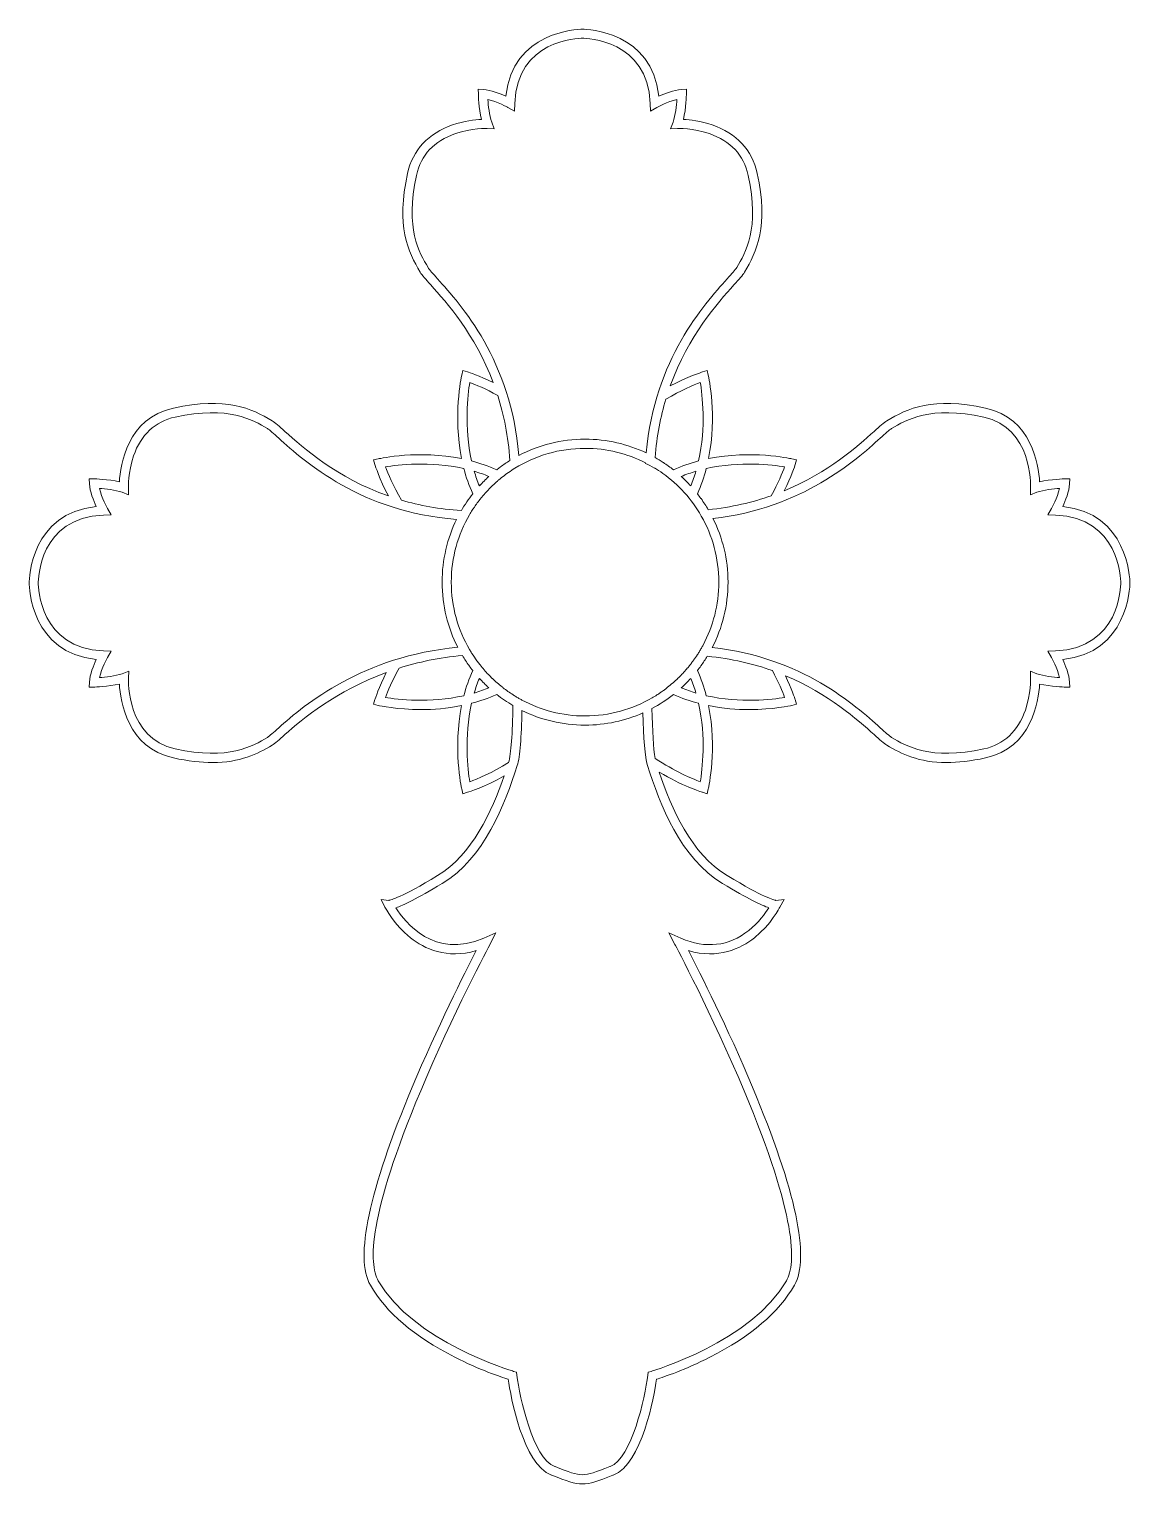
# Model space of a CAD drawing. Header units: millimetres. Extents: x 8 to 970, y -668 to -13.
# Drawn here: x 18.8 to 249.5, y -327.3 to -22.5 of the extents above; entities that cross this region are included whole.
import ezdxf

# ---------------------------------------------------------------- set-up
doc = ezdxf.new("R2010")
doc.units = ezdxf.units.MM
doc.header["$MEASUREMENT"] = 0
doc.layers.add('Layer 2', color=7, linetype='Continuous')

msp = doc.modelspace()

# ---------------------------------------------------------------- linework, layer by layer
at = {"layer": 'Layer 2', "lineweight": 0}
for points, knots in [([(249.54, -138.49), (249.52, -137.61), (249.07, -123.86), (235.46, -122.49), (236.04, -121.25), (236.79, -119.36), (236.89, -117.72), (236.89, -117.72), (236.96, -116.68), (236.96, -116.68), (236.96, -116.68), (235.91, -116.7), (235.91, -116.7), (235.77, -116.7), (232.98, -116.77), (230.62, -117.33), (230.41, -113.76), (228.94, -103.99), (219.3, -101.87), (208.3, -99.45), (202.85, -101.96), (198.61, -104.51), (197.97, -104.89), (197.12, -105.66), (195.93, -106.74), (192.44, -109.87), (186.36, -115.35), (177.11, -119.18), (178.61, -116.15), (179.31, -113.95), (179.38, -113.72), (179.38, -113.72), (179.69, -112.73), (179.69, -112.73), (179.69, -112.73), (178.68, -112.5), (178.68, -112.5), (178.22, -112.4), (170.22, -110.64), (161.23, -112.45), (163.03, -103.45), (161.28, -95.46), (161.18, -95), (161.18, -95), (160.95, -93.99), (160.95, -93.99), (160.95, -93.99), (159.96, -94.3), (159.96, -94.3), (159.69, -94.38), (156.88, -95.27), (153.2, -97.23), (157.03, -86.66), (163.16, -79.84), (166.55, -76.07), (167.63, -74.88), (168.4, -74.03), (168.78, -73.39), (171.33, -69.15), (173.84, -63.7), (171.42, -52.7), (170.35, -47.8), (167.08, -44.28), (161.98, -42.52), (159.58, -41.69), (157.32, -41.44), (155.96, -41.37), (156.52, -39.01), (156.59, -36.23), (156.59, -36.09), (156.59, -36.09), (156.61, -35.04), (156.61, -35.04), (156.61, -35.04), (155.57, -35.11), (155.57, -35.11), (153.93, -35.22), (152.04, -35.96), (150.8, -36.54), (149.44, -23), (135.82, -22.48), (134.82, -22.46), (134.82, -22.46), (134.82, -22.46), (134.82, -22.46), (134.81, -22.46), (134.81, -22.46), (134.81, -22.46), (134.81, -22.46), (134.76, -22.46), (134.76, -22.46), (134.76, -22.46), (134.76, -22.46), (134.76, -22.46), (134.76, -22.46), (134.76, -22.46), (134.76, -22.46), (133.75, -22.48), (120.13, -23), (118.77, -36.54), (117.53, -35.96), (115.64, -35.22), (114.01, -35.11), (114.01, -35.11), (112.97, -35.04), (112.97, -35.04), (112.97, -35.04), (112.99, -36.09), (112.99, -36.09), (112.99, -36.23), (113.05, -39.01), (113.62, -41.37), (112.26, -41.44), (110, -41.69), (107.6, -42.52), (102.5, -44.28), (99.23, -47.8), (98.15, -52.7), (95.73, -63.7), (98.25, -69.15), (100.79, -73.39), (101.18, -74.03), (101.95, -74.88), (103.02, -76.07), (106.34, -79.76), (112.27, -86.36), (116.11, -96.52), (113.13, -95.06), (110.96, -94.37), (110.74, -94.3), (110.74, -94.3), (109.74, -93.99), (109.74, -93.99), (109.74, -93.99), (109.51, -95), (109.51, -95), (109.41, -95.46), (107.66, -103.45), (109.47, -112.45), (100.47, -110.64), (92.47, -112.4), (92.02, -112.5), (92.02, -112.5), (91, -112.73), (91, -112.73), (91, -112.73), (91.31, -113.72), (91.31, -113.72), (91.39, -113.98), (92.26, -116.7), (94.14, -120.28), (83.26, -116.47), (76.27, -110.19), (72.44, -106.74), (71.25, -105.66), (70.39, -104.89), (69.76, -104.51), (65.51, -101.96), (60.06, -99.45), (49.06, -101.87), (39.42, -103.99), (37.96, -113.76), (37.75, -117.33), (35.38, -116.77), (32.59, -116.7), (32.45, -116.7), (32.45, -116.7), (31.41, -116.68), (31.41, -116.68), (31.41, -116.68), (31.47, -117.72), (31.47, -117.72), (31.58, -119.36), (32.33, -121.25), (32.9, -122.49), (19.29, -123.86), (18.84, -137.61), (18.83, -138.49), (18.83, -138.49), (18.83, -138.49), (18.83, -138.49), (18.83, -138.49), (18.83, -138.53), (18.83, -138.53), (18.83, -138.53), (18.83, -138.53), (18.83, -138.53), (18.84, -139.41), (19.29, -153.16), (32.9, -154.53), (32.33, -155.77), (31.58, -157.66), (31.47, -159.29), (31.47, -159.29), (31.41, -160.34), (31.41, -160.34), (31.41, -160.34), (32.45, -160.32), (32.45, -160.32), (32.59, -160.32), (35.38, -160.25), (37.75, -159.68), (37.96, -163.26), (39.42, -173.03), (49.06, -175.15), (52.2, -175.84), (54.89, -176.13), (57.23, -176.13), (63.07, -176.13), (66.72, -174.33), (69.76, -172.51), (70.39, -172.13), (71.25, -171.35), (72.44, -170.28), (76.08, -167), (83.2, -161.13), (93.69, -157.26), (92.12, -160.4), (91.38, -162.71), (91.31, -162.94), (91.31, -162.94), (91, -163.93), (91, -163.93), (91, -163.93), (92.02, -164.16), (92.02, -164.16), (92.32, -164.23), (95.94, -165.03), (100.97, -165.03), (103.52, -165.03), (106.44, -164.82), (109.47, -164.21), (107.66, -173.21), (109.41, -181.21), (109.51, -181.66), (109.51, -181.66), (109.74, -182.68), (109.74, -182.68), (109.74, -182.68), (110.74, -182.37), (110.74, -182.37), (111.02, -182.28), (114.29, -181.24), (118.4, -178.93), (115.84, -186.37), (111.7, -195.47), (104.44, -199.82), (96.79, -204.41), (94.56, -204.96), (94.24, -205.01), (94.24, -205.01), (92.61, -204.79), (92.61, -204.79), (92.61, -204.79), (93.41, -206.41), (93.41, -206.41), (93.48, -206.55), (95.23, -210.04), (98.74, -212.82), (101.67, -215.15), (106.33, -217.34), (112.55, -215.54), (110.14, -220.21), (104.33, -231.74), (99.13, -244.13), (90, -265.9), (87.05, -279.86), (90.35, -285.64), (93.59, -291.31), (99.55, -296.39), (108.06, -300.72), (113.21, -303.34), (117.67, -304.85), (119.25, -305.35), (119.77, -308.86), (122.26, -323.1), (128.3, -325.42), (128.3, -325.42), (128.37, -325.45), (128.37, -325.45), (131.52, -326.66), (133.15, -327.26), (134.79, -327.26), (136.42, -327.26), (138.06, -326.66), (141.2, -325.45), (141.2, -325.45), (141.27, -325.42), (141.27, -325.42), (147.31, -323.1), (149.8, -308.86), (150.33, -305.35), (151.9, -304.85), (156.37, -303.34), (161.52, -300.72), (170.02, -296.39), (175.98, -291.31), (179.22, -285.64), (182.52, -279.86), (179.57, -265.9), (170.44, -244.13), (165.25, -231.74), (159.43, -220.21), (157.02, -215.54), (163.25, -217.34), (167.91, -215.15), (170.84, -212.82), (174.34, -210.04), (176.09, -206.55), (176.17, -206.41), (176.17, -206.41), (177.09, -204.79), (177.09, -204.79), (177.09, -204.79), (175.33, -205.01), (175.33, -205.01), (175.01, -204.96), (172.79, -204.42), (165.13, -199.82), (157.61, -195.31), (153.43, -185.7), (150.89, -178.12), (155.64, -181), (159.64, -182.27), (159.96, -182.37), (159.96, -182.37), (160.95, -182.68), (160.95, -182.68), (160.95, -182.68), (161.18, -181.66), (161.18, -181.66), (161.28, -181.21), (163.03, -173.21), (161.23, -164.21), (164.26, -164.82), (167.17, -165.03), (169.73, -165.03), (174.76, -165.03), (178.38, -164.23), (178.68, -164.16), (178.68, -164.16), (179.69, -163.93), (179.69, -163.93), (179.69, -163.93), (179.38, -162.94), (179.38, -162.94), (179.31, -162.72), (178.68, -160.72), (177.33, -157.93), (186.45, -161.76), (192.47, -167.17), (195.93, -170.28), (197.12, -171.35), (197.97, -172.13), (198.61, -172.51), (201.64, -174.33), (205.29, -176.13), (211.14, -176.13), (213.47, -176.13), (216.16, -175.84), (219.3, -175.15), (228.94, -173.03), (230.41, -163.26), (230.62, -159.68), (232.98, -160.25), (235.77, -160.32), (235.91, -160.32), (235.91, -160.32), (236.96, -160.34), (236.96, -160.34), (236.96, -160.34), (236.89, -159.29), (236.89, -159.29), (236.79, -157.66), (236.04, -155.77), (235.46, -154.53), (249.07, -153.16), (249.52, -139.41), (249.54, -138.53), (249.54, -138.53), (249.54, -138.53), (249.54, -138.53), (249.54, -138.53), (249.54, -138.49), (249.54, -138.49), (249.54, -138.49), (249.54, -138.49), (249.54, -138.49)], [0, 0, 0, 0, 1, 1, 1, 2, 2, 2, 3, 3, 3, 4, 4, 4, 5, 5, 5, 6, 6, 6, 7, 7, 7, 8, 8, 8, 9, 9, 9, 10, 10, 10, 11, 11, 11, 12, 12, 12, 13, 13, 13, 14, 14, 14, 15, 15, 15, 16, 16, 16, 17, 17, 17, 18, 18, 18, 19, 19, 19, 20, 20, 20, 21, 21, 21, 22, 22, 22, 23, 23, 23, 24, 24, 24, 25, 25, 25, 26, 26, 26, 27, 27, 27, 28, 28, 28, 29, 29, 29, 30, 30, 30, 31, 31, 31, 32, 32, 32, 33, 33, 33, 34, 34, 34, 35, 35, 35, 36, 36, 36, 37, 37, 37, 38, 38, 38, 39, 39, 39, 40, 40, 40, 41, 41, 41, 42, 42, 42, 43, 43, 43, 44, 44, 44, 45, 45, 45, 46, 46, 46, 47, 47, 47, 48, 48, 48, 49, 49, 49, 50, 50, 50, 51, 51, 51, 52, 52, 52, 53, 53, 53, 54, 54, 54, 55, 55, 55, 56, 56, 56, 57, 57, 57, 58, 58, 58, 59, 59, 59, 60, 60, 60, 61, 61, 61, 62, 62, 62, 63, 63, 63, 64, 64, 64, 65, 65, 65, 66, 66, 66, 67, 67, 67, 68, 68, 68, 69, 69, 69, 70, 70, 70, 71, 71, 71, 72, 72, 72, 73, 73, 73, 74, 74, 74, 75, 75, 75, 76, 76, 76, 77, 77, 77, 78, 78, 78, 79, 79, 79, 80, 80, 80, 81, 81, 81, 82, 82, 82, 83, 83, 83, 84, 84, 84, 85, 85, 85, 86, 86, 86, 87, 87, 87, 88, 88, 88, 89, 89, 89, 90, 90, 90, 91, 91, 91, 92, 92, 92, 93, 93, 93, 94, 94, 94, 95, 95, 95, 96, 96, 96, 97, 97, 97, 98, 98, 98, 99, 99, 99, 100, 100, 100, 101, 101, 101, 102, 102, 102, 103, 103, 103, 104, 104, 104, 105, 105, 105, 106, 106, 106, 107, 107, 107, 108, 108, 108, 109, 109, 109, 110, 110, 110, 111, 111, 111, 112, 112, 112, 113, 113, 113, 114, 114, 114, 115, 115, 115, 116, 116, 116, 117, 117, 117, 118, 118, 118, 119, 119, 119, 120, 120, 120, 121, 121, 121, 122, 122, 122, 123, 123, 123, 124, 124, 124, 125, 125, 125, 126, 126, 126, 127, 127, 127, 128, 128, 128, 129, 129, 129, 129]), ([(102.44, -72.4), (100.62, -69.37), (97.57, -64.28), (100.03, -53.11), (100.96, -48.85), (103.7, -45.91), (108.17, -44.36), (111.61, -43.16), (114.82, -43.27), (114.86, -43.27), (114.86, -43.27), (116.29, -43.33), (116.29, -43.33), (116.29, -43.33), (115.8, -41.98), (115.8, -41.98), (115.27, -40.55), (115.06, -38.48), (114.97, -37.2), (116.97, -37.66), (119.14, -38.87), (119.17, -38.88), (119.17, -38.88), (120.55, -39.66), (120.55, -39.66), (120.55, -39.66), (120.6, -38.08), (120.6, -38.08), (121.03, -24.63), (134, -24.39), (134.79, -24.39), (135.58, -24.39), (148.54, -24.63), (148.98, -38.08), (148.98, -38.08), (149.03, -39.66), (149.03, -39.66), (149.03, -39.66), (150.41, -38.88), (150.41, -38.88), (150.43, -38.87), (152.61, -37.66), (154.61, -37.2), (154.52, -38.48), (154.3, -40.55), (153.78, -41.98), (153.78, -41.98), (153.28, -43.33), (153.28, -43.33), (153.28, -43.33), (154.72, -43.27), (154.72, -43.27), (154.75, -43.27), (157.97, -43.16), (161.4, -44.36), (165.87, -45.91), (168.61, -48.85), (169.55, -53.11), (172, -64.28), (168.95, -69.37), (167.13, -72.4), (166.85, -72.88), (166.09, -73.72), (165.13, -74.79), (160.26, -80.19), (149.92, -91.68), (148.16, -111.26), (144.27, -109.41), (139.93, -108.37), (135.35, -108.37), (130.34, -108.37), (125.62, -109.61), (121.46, -111.79), (119.85, -91.89), (109.36, -80.24), (104.45, -74.79), (103.49, -73.72), (102.73, -72.88), (102.44, -72.4)], [0, 0, 0, 0, 1, 1, 1, 2, 2, 2, 3, 3, 3, 4, 4, 4, 5, 5, 5, 6, 6, 6, 7, 7, 7, 8, 8, 8, 9, 9, 9, 10, 10, 10, 11, 11, 11, 12, 12, 12, 13, 13, 13, 14, 14, 14, 15, 15, 15, 16, 16, 16, 17, 17, 17, 18, 18, 18, 19, 19, 19, 20, 20, 20, 21, 21, 21, 22, 22, 22, 23, 23, 23, 24, 24, 24, 25, 25, 25, 26, 26, 26, 26]), ([(111.19, -96.5), (112.39, -96.95), (114.53, -97.83), (117.04, -99.21), (118.33, -103.24), (119.26, -107.78), (119.6, -112.85), (118.92, -113.28), (118.25, -113.73), (117.61, -114.2), (117.59, -114.22), (117.57, -114.23), (117.56, -114.24), (117.31, -114.42), (117.07, -114.61), (116.83, -114.79), (116.83, -114.8), (116.83, -114.8), (116.83, -114.8), (115.08, -114.01), (113.31, -113.39), (111.56, -112.93), (109.96, -105.78), (110.77, -99.04), (111.19, -96.5)], [0, 0, 0, 0, 1, 1, 1, 2, 2, 2, 3, 3, 3, 4, 4, 4, 5, 5, 5, 6, 6, 6, 7, 7, 7, 8, 8, 8, 8]), ([(159.5, -96.5), (159.92, -99.04), (160.74, -105.78), (159.14, -112.93), (157.38, -113.39), (155.61, -114), (153.86, -114.8), (153.86, -114.8), (153.86, -114.8), (153.86, -114.8), (153.54, -114.54), (153.2, -114.29), (152.86, -114.04), (152.84, -114.02), (152.82, -114.01), (152.79, -113.99), (152.46, -113.75), (152.11, -113.51), (151.77, -113.29), (151.75, -113.27), (151.73, -113.26), (151.71, -113.25), (151.16, -112.89), (150.59, -112.54), (150.02, -112.22), (150.36, -107.72), (151.18, -103.65), (152.29, -99.99), (155.38, -98.16), (158.09, -97.03), (159.5, -96.5)], [0, 0, 0, 0, 1, 1, 1, 2, 2, 2, 3, 3, 3, 4, 4, 4, 5, 5, 5, 6, 6, 6, 7, 7, 7, 8, 8, 8, 9, 9, 9, 10, 10, 10, 10]), ([(71.15, -168.85), (70.08, -169.82), (69.24, -170.58), (68.77, -170.86), (65.73, -172.68), (60.65, -175.73), (49.47, -173.28), (39.26, -171.03), (39.62, -158.96), (39.64, -158.45), (39.64, -158.45), (39.7, -157.01), (39.7, -157.01), (39.7, -157.01), (38.35, -157.51), (38.35, -157.51), (36.92, -158.03), (34.84, -158.25), (33.56, -158.34), (34.02, -156.34), (35.23, -154.16), (35.25, -154.14), (35.25, -154.14), (36.02, -152.76), (36.02, -152.76), (36.02, -152.76), (34.44, -152.71), (34.44, -152.71), (21.02, -152.27), (20.75, -139.34), (20.75, -138.52), (20.75, -137.95), (20.88, -124.75), (34.44, -124.31), (34.44, -124.31), (36.02, -124.26), (36.02, -124.26), (36.02, -124.26), (35.25, -122.88), (35.25, -122.88), (35.23, -122.86), (34.02, -120.68), (33.56, -118.68), (34.84, -118.77), (36.92, -118.99), (38.35, -119.51), (38.35, -119.51), (39.69, -120.01), (39.69, -120.01), (39.69, -120.01), (39.64, -118.57), (39.64, -118.57), (39.64, -118.54), (39.53, -115.32), (40.72, -111.89), (42.27, -107.42), (45.22, -104.68), (49.47, -103.74), (60.65, -101.29), (65.73, -104.34), (68.77, -106.16), (69.24, -106.44), (70.08, -107.2), (71.15, -108.16), (76.63, -113.1), (88.36, -123.65), (108.43, -125.19), (106.48, -129.16), (105.39, -133.62), (105.39, -138.33), (105.39, -143.25), (106.58, -147.89), (108.68, -151.99), (88.91, -153.77), (76.54, -164), (71.15, -168.85)], [0, 0, 0, 0, 1, 1, 1, 2, 2, 2, 3, 3, 3, 4, 4, 4, 5, 5, 5, 6, 6, 6, 7, 7, 7, 8, 8, 8, 9, 9, 9, 10, 10, 10, 11, 11, 11, 12, 12, 12, 13, 13, 13, 14, 14, 14, 15, 15, 15, 16, 16, 16, 17, 17, 17, 18, 18, 18, 19, 19, 19, 20, 20, 20, 21, 21, 21, 22, 22, 22, 23, 23, 23, 24, 24, 24, 25, 25, 25, 25]), ([(233.92, -152.71), (233.92, -152.71), (232.34, -152.76), (232.34, -152.76), (232.34, -152.76), (233.12, -154.14), (233.12, -154.14), (233.13, -154.16), (234.34, -156.34), (234.8, -158.34), (233.52, -158.25), (231.45, -158.03), (230.02, -157.51), (230.02, -157.51), (228.67, -157.01), (228.67, -157.01), (228.67, -157.01), (228.73, -158.45), (228.73, -158.45), (228.73, -158.48), (228.84, -161.7), (227.64, -165.13), (226.09, -169.6), (223.15, -172.34), (218.89, -173.28), (207.72, -175.73), (202.64, -172.68), (199.6, -170.86), (199.12, -170.58), (198.28, -169.82), (197.21, -168.85), (191.93, -164.09), (180.8, -154.1), (161.99, -152.02), (164.11, -147.92), (165.31, -143.26), (165.31, -138.33), (165.31, -133.54), (164.17, -129.01), (162.16, -124.99), (180.88, -122.87), (191.94, -112.91), (197.21, -108.16), (198.28, -107.2), (199.12, -106.44), (199.6, -106.16), (202.63, -104.34), (207.72, -101.29), (218.89, -103.74), (229.1, -105.99), (228.75, -118.06), (228.73, -118.57), (228.73, -118.57), (228.67, -120.01), (228.67, -120.01), (228.67, -120.01), (230.02, -119.51), (230.02, -119.51), (231.45, -118.99), (233.52, -118.77), (234.8, -118.68), (234.34, -120.68), (233.13, -122.86), (233.12, -122.88), (233.12, -122.88), (232.34, -124.26), (232.34, -124.26), (232.34, -124.26), (233.92, -124.31), (233.92, -124.31), (247.35, -124.75), (247.61, -137.67), (247.61, -138.5), (247.62, -139.07), (247.49, -152.27), (233.92, -152.71)], [0, 0, 0, 0, 1, 1, 1, 2, 2, 2, 3, 3, 3, 4, 4, 4, 5, 5, 5, 6, 6, 6, 7, 7, 7, 8, 8, 8, 9, 9, 9, 10, 10, 10, 11, 11, 11, 12, 12, 12, 13, 13, 13, 14, 14, 14, 15, 15, 15, 16, 16, 16, 17, 17, 17, 18, 18, 18, 19, 19, 19, 20, 20, 20, 21, 21, 21, 22, 22, 22, 23, 23, 23, 24, 24, 24, 25, 25, 25, 25]), ([(160.08, -151.51), (160.08, -151.51), (160.08, -151.51), (160.08, -151.51), (159.97, -151.72), (159.85, -151.93), (159.73, -152.14), (159.66, -152.27), (159.58, -152.4), (159.51, -152.53), (159.39, -152.74), (159.26, -152.94), (159.14, -153.14), (159.06, -153.26), (158.98, -153.39), (158.9, -153.51), (158.64, -153.91), (158.37, -154.3), (158.09, -154.69), (158.04, -154.76), (157.99, -154.84), (157.94, -154.91), (157.79, -155.11), (157.64, -155.3), (157.5, -155.49), (157.41, -155.61), (157.32, -155.72), (157.23, -155.83), (157.08, -156.02), (156.92, -156.21), (156.77, -156.39), (156.68, -156.5), (156.59, -156.6), (156.5, -156.7), (156.2, -157.05), (155.89, -157.38), (155.58, -157.71), (155.5, -157.8), (155.42, -157.88), (155.34, -157.97), (155.17, -158.14), (154.99, -158.31), (154.82, -158.47), (154.72, -158.58), (154.61, -158.68), (154.5, -158.78), (154.33, -158.94), (154.15, -159.1), (153.97, -159.26), (153.87, -159.35), (153.77, -159.44), (153.67, -159.53), (153.34, -159.81), (153, -160.09), (152.66, -160.36), (152.55, -160.45), (152.44, -160.54), (152.32, -160.62), (152.14, -160.77), (151.95, -160.9), (151.76, -161.04), (151.63, -161.13), (151.5, -161.23), (151.37, -161.32), (151.19, -161.45), (151, -161.58), (150.81, -161.71), (150.67, -161.8), (150.53, -161.88), (150.39, -161.97), (150.07, -162.18), (149.74, -162.38), (149.4, -162.57), (145.27, -164.98), (140.47, -166.37), (135.35, -166.37), (130.56, -166.37), (126.05, -165.16), (122.11, -163.04), (122.11, -163.04), (122.11, -163.04), (122.11, -163.04), (121.89, -162.92), (121.68, -162.8), (121.47, -162.68), (121.37, -162.62), (121.26, -162.56), (121.16, -162.5), (120.94, -162.37), (120.72, -162.24), (120.5, -162.1), (120.42, -162.05), (120.33, -161.99), (120.25, -161.94), (119.53, -161.47), (118.83, -160.98), (118.16, -160.46), (118.09, -160.4), (118.01, -160.35), (117.94, -160.29), (117.25, -159.74), (116.59, -159.16), (115.96, -158.55), (115.91, -158.51), (115.87, -158.47), (115.82, -158.43), (115.62, -158.23), (115.42, -158.03), (115.22, -157.83), (115.18, -157.78), (115.13, -157.73), (115.08, -157.68), (114.47, -157.04), (113.89, -156.38), (113.35, -155.68), (113.3, -155.62), (113.25, -155.56), (113.21, -155.5), (113.03, -155.28), (112.86, -155.05), (112.69, -154.82), (112.68, -154.81), (112.67, -154.8), (112.67, -154.79), (112.31, -154.3), (111.97, -153.8), (111.65, -153.28), (111.62, -153.25), (111.6, -153.21), (111.58, -153.18), (111.43, -152.94), (111.28, -152.69), (111.13, -152.44), (108.71, -148.3), (107.31, -143.48), (107.31, -138.33), (107.31, -133.18), (108.71, -128.35), (111.15, -124.2), (111.33, -123.88), (111.52, -123.57), (111.72, -123.27), (111.8, -123.14), (111.88, -123.01), (111.97, -122.88), (112.09, -122.69), (112.22, -122.51), (112.35, -122.32), (112.43, -122.21), (112.51, -122.09), (112.59, -121.98), (112.83, -121.65), (113.07, -121.33), (113.32, -121.02), (113.39, -120.93), (113.46, -120.84), (113.53, -120.75), (113.68, -120.57), (113.83, -120.38), (113.98, -120.2), (114.06, -120.11), (114.14, -120.03), (114.21, -119.94), (114.5, -119.61), (114.79, -119.29), (115.09, -118.98), (115.15, -118.92), (115.21, -118.85), (115.27, -118.78), (115.45, -118.6), (115.63, -118.43), (115.81, -118.25), (115.87, -118.2), (115.93, -118.14), (115.98, -118.08), (116.32, -117.76), (116.66, -117.45), (117.01, -117.15), (117.07, -117.1), (117.13, -117.04), (117.2, -116.99), (117.39, -116.82), (117.59, -116.65), (117.8, -116.49), (117.82, -116.47), (117.85, -116.45), (117.87, -116.43), (118.26, -116.12), (118.66, -115.82), (119.07, -115.52), (119.14, -115.47), (119.22, -115.42), (119.29, -115.37), (119.74, -115.05), (120.19, -114.75), (120.66, -114.46), (120.66, -114.46), (120.66, -114.46), (120.66, -114.46), (124.93, -111.82), (129.96, -110.3), (135.35, -110.3), (139.9, -110.3), (144.2, -111.39), (148.01, -113.33), (148.01, -113.38), (148, -113.43), (148, -113.49), (148.65, -113.76), (149.27, -114.07), (149.88, -114.42), (149.88, -114.4), (149.88, -114.39), (149.88, -114.38), (150.48, -114.74), (151.07, -115.13), (151.64, -115.54), (151.64, -115.54), (151.64, -115.54), (151.64, -115.54), (154.93, -117.9), (157.69, -120.95), (159.71, -124.48), (159.71, -124.48), (159.71, -124.48), (159.71, -124.48), (162.04, -128.57), (163.38, -133.3), (163.38, -138.33), (163.38, -143.09), (162.19, -147.58), (160.08, -151.51)], [0, 0, 0, 0, 1, 1, 1, 2, 2, 2, 3, 3, 3, 4, 4, 4, 5, 5, 5, 6, 6, 6, 7, 7, 7, 8, 8, 8, 9, 9, 9, 10, 10, 10, 11, 11, 11, 12, 12, 12, 13, 13, 13, 14, 14, 14, 15, 15, 15, 16, 16, 16, 17, 17, 17, 18, 18, 18, 19, 19, 19, 20, 20, 20, 21, 21, 21, 22, 22, 22, 23, 23, 23, 24, 24, 24, 25, 25, 25, 26, 26, 26, 27, 27, 27, 28, 28, 28, 29, 29, 29, 30, 30, 30, 31, 31, 31, 32, 32, 32, 33, 33, 33, 34, 34, 34, 35, 35, 35, 36, 36, 36, 37, 37, 37, 38, 38, 38, 39, 39, 39, 40, 40, 40, 41, 41, 41, 42, 42, 42, 43, 43, 43, 44, 44, 44, 45, 45, 45, 46, 46, 46, 47, 47, 47, 48, 48, 48, 49, 49, 49, 50, 50, 50, 51, 51, 51, 52, 52, 52, 53, 53, 53, 54, 54, 54, 55, 55, 55, 56, 56, 56, 57, 57, 57, 58, 58, 58, 59, 59, 59, 60, 60, 60, 61, 61, 61, 62, 62, 62, 63, 63, 63, 64, 64, 64, 65, 65, 65, 66, 66, 66, 67, 67, 67, 68, 68, 68, 69, 69, 69, 70, 70, 70, 71, 71, 71, 72, 72, 72, 73, 73, 73, 74, 74, 74, 75, 75, 75, 76, 76, 76, 77, 77, 77, 77]), ([(93.51, -114.18), (96.05, -113.76), (102.8, -112.94), (109.95, -114.54), (110.41, -116.3), (111.02, -118.07), (111.81, -119.81), (111.81, -119.81), (111.81, -119.81), (111.81, -119.82), (110.93, -120.93), (110.14, -122.1), (109.42, -123.33), (104.8, -123.04), (100.62, -122.25), (96.87, -121.16), (95.12, -118.17), (94.03, -115.55), (93.51, -114.18)], [0, 0, 0, 0, 1, 1, 1, 2, 2, 2, 3, 3, 3, 4, 4, 4, 5, 5, 5, 6, 6, 6, 6]), ([(113.2, -118.18), (112.78, -117.16), (112.42, -116.13), (112.12, -115.1), (113.15, -115.41), (114.17, -115.76), (115.19, -116.18), (115.19, -116.18), (115.19, -116.19), (115.19, -116.19), (114.5, -116.82), (113.83, -117.48), (113.2, -118.17), (113.2, -118.18), (113.2, -118.18), (113.2, -118.18)], [0, 0, 0, 0, 1, 1, 1, 2, 2, 2, 3, 3, 3, 4, 4, 4, 5, 5, 5, 5]), ([(155.5, -116.18), (156.52, -115.76), (157.55, -115.41), (158.58, -115.1), (158.27, -116.13), (157.92, -117.16), (157.5, -118.18), (157.5, -118.18), (157.5, -118.18), (157.5, -118.18), (156.86, -117.48), (156.2, -116.82), (155.5, -116.18), (155.5, -116.18), (155.5, -116.18), (155.5, -116.18)], [0, 0, 0, 0, 1, 1, 1, 2, 2, 2, 3, 3, 3, 4, 4, 4, 5, 5, 5, 5]), ([(177.18, -114.18), (176.72, -115.41), (175.8, -117.63), (174.36, -120.23), (170.47, -121.6), (166.09, -122.66), (161.17, -123.15), (160.7, -122.36), (160.19, -121.59), (159.66, -120.84), (159.64, -120.82), (159.63, -120.8), (159.61, -120.78), (159.38, -120.46), (159.13, -120.13), (158.88, -119.81), (158.88, -119.81), (158.88, -119.81), (158.88, -119.81), (159.67, -118.07), (160.28, -116.3), (160.74, -114.54), (167.9, -112.94), (174.64, -113.76), (177.18, -114.18)], [0, 0, 0, 0, 1, 1, 1, 2, 2, 2, 3, 3, 3, 4, 4, 4, 5, 5, 5, 6, 6, 6, 7, 7, 7, 8, 8, 8, 8]), ([(93.51, -162.49), (93.98, -161.24), (94.91, -158.98), (96.39, -156.34), (100.37, -155.08), (104.79, -154.14), (109.65, -153.71), (110.08, -154.44), (110.54, -155.14), (111.03, -155.82), (111.05, -155.83), (111.06, -155.85), (111.07, -155.86), (111.31, -156.2), (111.56, -156.53), (111.81, -156.85), (111.02, -158.59), (110.41, -160.37), (109.95, -162.12), (102.8, -163.72), (96.05, -162.91), (93.51, -162.49)], [0, 0, 0, 0, 1, 1, 1, 2, 2, 2, 3, 3, 3, 4, 4, 4, 5, 5, 5, 6, 6, 6, 7, 7, 7, 7]), ([(177.18, -162.49), (174.64, -162.91), (167.9, -163.73), (160.74, -162.12), (160.28, -160.37), (159.67, -158.6), (158.88, -156.85), (159.14, -156.53), (159.38, -156.2), (159.62, -155.87), (159.64, -155.85), (159.65, -155.83), (159.66, -155.81), (160.12, -155.18), (160.56, -154.52), (160.96, -153.85), (166.06, -154.35), (170.6, -155.44), (174.6, -156.87), (175.9, -159.28), (176.75, -161.33), (177.18, -162.49)], [0, 0, 0, 0, 1, 1, 1, 2, 2, 2, 3, 3, 3, 4, 4, 4, 5, 5, 5, 6, 6, 6, 7, 7, 7, 7]), ([(113.2, -158.49), (113.83, -159.18), (114.5, -159.85), (115.19, -160.48), (114.17, -160.9), (113.15, -161.26), (112.12, -161.56), (112.42, -160.53), (112.78, -159.5), (113.2, -158.49)], [0, 0, 0, 0, 1, 1, 1, 2, 2, 2, 3, 3, 3, 3]), ([(158.58, -161.56), (157.55, -161.26), (156.52, -160.9), (155.5, -160.48), (156.2, -159.85), (156.86, -159.18), (157.5, -158.49), (157.92, -159.5), (158.27, -160.53), (158.58, -161.56)], [0, 0, 0, 0, 1, 1, 1, 2, 2, 2, 3, 3, 3, 3]), ([(111.56, -163.72), (113.31, -163.27), (115.08, -162.66), (116.83, -161.87), (117.9, -162.72), (119.04, -163.49), (120.23, -164.19), (120.12, -169.93), (119.86, -174.36), (119.33, -176.1), (115.87, -178.28), (112.74, -179.59), (111.19, -180.17), (110.77, -177.62), (109.96, -170.88), (111.56, -163.72)], [0, 0, 0, 0, 1, 1, 1, 2, 2, 2, 3, 3, 3, 4, 4, 4, 5, 5, 5, 5]), ([(159.5, -180.17), (157.76, -179.51), (154.02, -177.94), (150.04, -175.25), (149.67, -173.22), (149.46, -169.48), (149.36, -164.8), (150.95, -163.96), (152.46, -162.98), (153.87, -161.87), (155.61, -162.66), (157.38, -163.27), (159.13, -163.72), (160.74, -170.88), (159.92, -177.62), (159.5, -180.17)], [0, 0, 0, 0, 1, 1, 1, 2, 2, 2, 3, 3, 3, 4, 4, 4, 5, 5, 5, 5]), ([(164.14, -201.47), (169.5, -204.69), (172.36, -206.02), (173.85, -206.57), (173.12, -207.73), (171.71, -209.67), (169.64, -211.32), (165.45, -214.64), (160.67, -215.18), (155.41, -212.92), (155.41, -212.92), (152.9, -211.84), (152.9, -211.84), (152.9, -211.84), (154.19, -214.26), (154.19, -214.26), (154.26, -214.4), (161.98, -228.93), (168.67, -244.89), (179.74, -271.27), (179.61, -281.09), (177.55, -284.69), (170.25, -297.47), (149.41, -303.62), (149.2, -303.68), (149.2, -303.68), (148.59, -303.86), (148.59, -303.86), (148.59, -303.86), (148.51, -304.48), (148.51, -304.48), (147.87, -309.2), (145.2, -321.85), (140.58, -323.63), (140.58, -323.63), (140.51, -323.65), (140.51, -323.65), (137.59, -324.78), (136.13, -325.34), (134.79, -325.34), (133.45, -325.34), (131.98, -324.78), (129.06, -323.65), (129.06, -323.65), (128.99, -323.63), (128.99, -323.63), (124.37, -321.85), (121.7, -309.2), (121.06, -304.48), (121.06, -304.48), (120.98, -303.86), (120.98, -303.86), (120.98, -303.86), (120.38, -303.68), (120.38, -303.68), (120.17, -303.62), (99.32, -297.47), (92.02, -284.69), (89.97, -281.09), (89.84, -271.27), (100.9, -244.89), (107.59, -228.93), (115.31, -214.4), (115.39, -214.26), (115.39, -214.26), (116.68, -211.84), (116.68, -211.84), (116.68, -211.84), (114.16, -212.92), (114.16, -212.92), (103.65, -217.44), (97.55, -209.52), (95.71, -206.57), (97.21, -206.03), (100.06, -204.69), (105.43, -201.47), (114.18, -196.22), (118.59, -184.85), (121.15, -176.75), (121.71, -174.98), (122, -170.66), (122.12, -165.21), (126.11, -167.18), (130.6, -168.29), (135.35, -168.29), (139.66, -168.29), (143.76, -167.37), (147.47, -165.73), (147.6, -170.94), (147.89, -175.04), (148.43, -176.75), (150.98, -184.85), (155.4, -196.22), (164.14, -201.47)], [0, 0, 0, 0, 1, 1, 1, 2, 2, 2, 3, 3, 3, 4, 4, 4, 5, 5, 5, 6, 6, 6, 7, 7, 7, 8, 8, 8, 9, 9, 9, 10, 10, 10, 11, 11, 11, 12, 12, 12, 13, 13, 13, 14, 14, 14, 15, 15, 15, 16, 16, 16, 17, 17, 17, 18, 18, 18, 19, 19, 19, 20, 20, 20, 21, 21, 21, 22, 22, 22, 23, 23, 23, 24, 24, 24, 25, 25, 25, 26, 26, 26, 27, 27, 27, 28, 28, 28, 29, 29, 29, 30, 30, 30, 31, 31, 31, 31])]:
    msp.add_open_spline(points, degree=3, knots=knots, dxfattribs=at)

doc.saveas('drawing.dxf')
